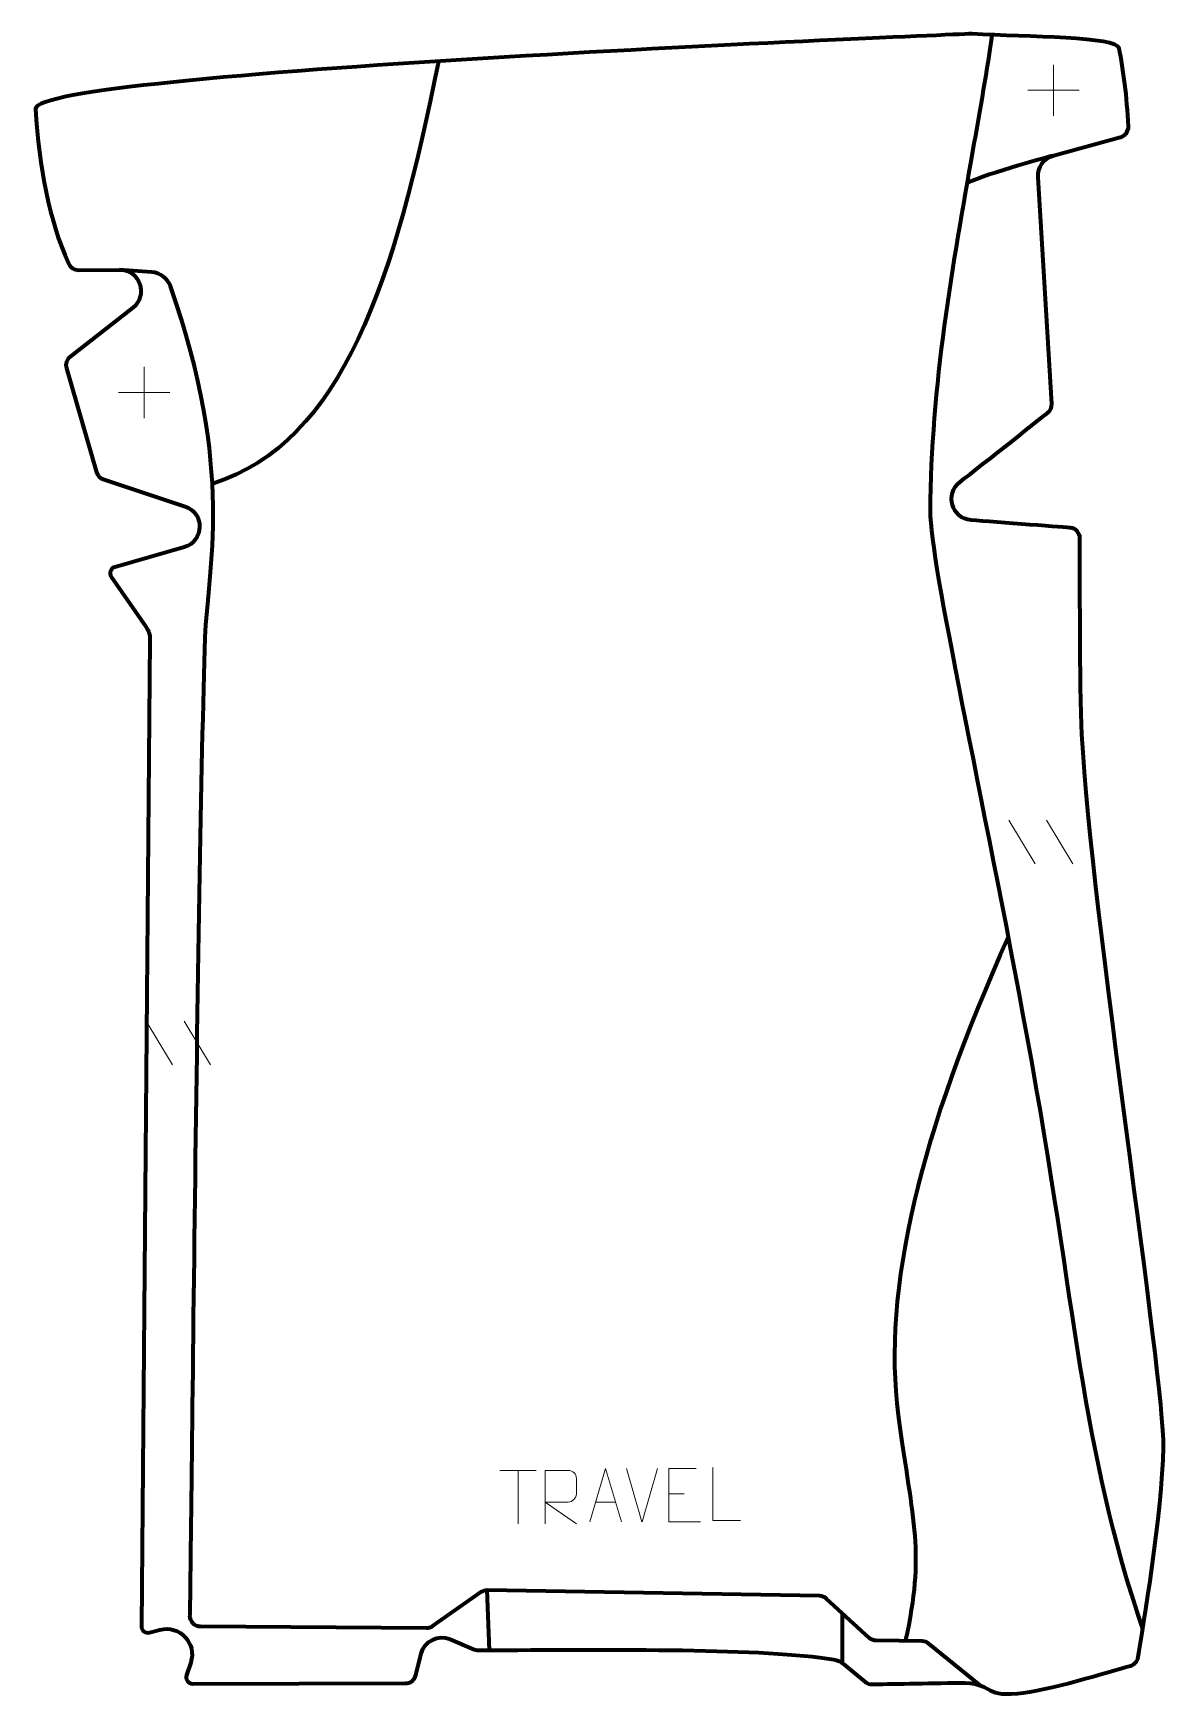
# Model space of a CAD drawing. Header units: millimetres. Extents: x -277 to 253, y -415 to 365.
import ezdxf

# ---------------------------------------------------------------- set-up
doc = ezdxf.new("R2010")
doc.units = ezdxf.units.MM
doc.header["$MEASUREMENT"] = 0
for name, color, linetype in [('layer 1', 7, 'Continuous'), ('layer 2', 7, 'Continuous'), ('layer 3', 7, 'Continuous')]:
    doc.layers.add(name, color=color, linetype=linetype)

msp = doc.modelspace()

# ---------------------------------------------------------------- linework, layer by layer
at = {"layer": 'layer 1', "color": 250, "lineweight": 9}
for points in [[(201.2412, 350.0125), (201.2412, 350.0125), (201.2412, 326.0346), (201.2412, 326.0346)], [(189.2523, 338.0235), (189.2523, 338.0235), (213.2302, 338.0235), (213.2302, 338.0235)], [(-224.8206, 208.4605), (-224.8206, 208.4605), (-224.8206, 184.4826), (-224.8206, 184.4826)], [(-236.8095, 196.4715), (-236.8095, 196.4715), (-212.8316, 196.4715), (-212.8316, 196.4715)], [(180.24, -3.8649), (180.24, -3.8649), (192.6043, -24.4092), (192.6043, -24.4092)], [(197.9699, -3.8649), (197.9699, -3.8649), (210.3342, -24.4092), (210.3342, -24.4092)], [(-223.8652, -98.0897), (-223.8652, -98.0897), (-211.5009, -118.634), (-211.5009, -118.634)], [(-206.1353, -98.0897), (-206.1353, -98.0897), (-193.771, -118.634), (-193.771, -118.634)], [(-58.1354, -308.608), (-58.1354, -308.608), (-41.1482, -308.608), (-41.1482, -308.608)], [(-49.6416, -333.538), (-49.6416, -333.538), (-49.6416, -308.5845), (-49.6416, -308.5845)], [(8.4439, -332.6954), (8.4439, -332.6954), (1.1221, -307.7418), (1.1221, -307.7418)], [(15.7658, -307.7418), (15.7658, -307.7418), (8.444, -332.6954), (8.444, -332.6954)], [(-13.3039, -323.4459), (-13.3039, -323.4459), (-3.8082, -323.4459), (-3.8082, -323.4459)], [(21.011, -319.6215), (21.011, -319.6215), (28.1791, -319.6215), (28.1791, -319.6215)]]:
    msp.add_open_spline(points, degree=3, dxfattribs=at)
for points, knots in [([(-36.9738, -333.538), (-36.9738, -333.538), (-36.9738, -308.5845), (-36.9738, -308.5845), (-36.9738, -308.5845), (-33.379, -308.5845), (-29.7835, -308.5845), (-26.1883, -308.5845), (-26.1883, -308.5845), (-23.863, -308.6222), (-22.3057, -310.1122), (-22.3098, -312.4786), (-22.3098, -312.4786), (-22.3102, -314.5141), (-22.3102, -317.5735), (-22.3098, -319.6095), (-22.3098, -319.6095), (-22.3163, -321.485), (-24.1286, -323.4268), (-26.1381, -323.4459), (-26.1381, -323.4459), (-26.1381, -323.4459), (-36.9738, -323.4459), (-36.9738, -323.4459), (-36.9738, -323.4459), (-36.9738, -323.4459), (-22.3191, -333.538), (-22.3191, -333.538)], [0, 0, 0, 0, 0.125, 0.125, 0.125, 0.125, 0.25, 0.25, 0.25, 0.25, 0.375, 0.375, 0.375, 0.375, 0.5, 0.5, 0.5, 0.5, 0.625, 0.625, 0.625, 0.625, 0.75, 0.75, 0.75, 0.75, 1, 1, 1, 1]), ([(-16.0265, -332.6953), (-16.0265, -332.6953), (-8.6555, -307.7418), (-8.6555, -307.7418), (-8.6555, -307.7418), (-8.6555, -307.7418), (-1.0856, -332.6953), (-1.0856, -332.6953)], [0, 0, 0, 0, 0.33333333, 0.33333333, 0.33333333, 0.33333333, 1, 1, 1, 1]), ([(33.8849, -307.7418), (33.8849, -307.7418), (21.011, -307.7418), (21.011, -307.7418), (21.011, -307.7418), (21.011, -307.7418), (21.011, -332.6954), (21.011, -332.6954), (21.011, -332.6954), (21.011, -332.6954), (35.8768, -332.6954), (35.8768, -332.6954)], [0, 0, 0, 0, 0.25, 0.25, 0.25, 0.25, 0.5, 0.5, 0.5, 0.5, 1, 1, 1, 1]), ([(54.6536, -332.0983), (54.6536, -332.0983), (41.7045, -332.0983), (41.7045, -332.0983), (41.7045, -332.0983), (41.7045, -332.0983), (41.7045, -307.1447), (41.7045, -307.1447)], [0, 0, 0, 0, 0.33333333, 0.33333333, 0.33333333, 0.33333333, 1, 1, 1, 1])]:
    msp.add_open_spline(points, degree=3, knots=knots, dxfattribs=at)
at = {"layer": 'layer 2', "color": 12, "lineweight": 200}
msp.add_open_spline([(163.0833, 364.4745), (189.4655, 363.0432), (230.8706, 363.0254), (231.9534, 357.8166), (231.9534, 357.8166), (234.1215, 347.3859), (235.6469, 335.2623), (236.3395, 321.1597), (236.3395, 321.1597), (236.455, 318.8058), (234.9186, 316.6863), (232.641, 316.0753), (232.641, 316.0753), (232.641, 316.0753), (201.3717, 307.4798), (201.3717, 307.4798), (201.3717, 307.4798), (196.7831, 306.2487), (193.6949, 301.9618), (193.9816, 297.222), (193.9816, 297.222), (193.9816, 297.222), (200.3985, 191.1541), (200.3985, 191.1541), (200.3985, 191.1541), (200.4991, 189.4919), (199.7644, 187.8893), (198.4401, 186.879), (198.4401, 186.879), (198.4401, 186.879), (167.7526, 162.5486), (157.4371, 154.549), (157.4371, 154.549), (150.225, 148.9562), (153.521, 137.4011), (162.617, 136.647), (162.617, 136.647), (174.2233, 135.6845), (209.0637, 133.0684), (209.0637, 133.0684), (209.0637, 133.0684), (211.6274, 132.8407), (213.5995, 130.708), (213.6209, 128.1354), (213.6209, 128.1354), (213.7511, 112.558), (213.3282, 59.8088), (214.5928, 36.1487), (214.5928, 36.1487), (219.1182, -48.557), (253.3547, -265.6256), (252.7622, -297.8705), (252.7622, -297.8705), (252.2048, -328.182), (243.1461, -382.7609), (240.8532, -396.1403), (240.8532, -396.1403), (240.5347, -397.9984), (239.1977, -399.5159), (237.3931, -400.0651), (237.3931, -400.0651), (227.9226, -402.9488), (198.0028, -411.8205), (184.3051, -413.0931), (184.3051, -413.0931), (167.9116, -414.6165), (173.4784, -407.9012), (157.0044, -408.1008), (157.0044, -408.1008), (143.0727, -408.2689), (122.7892, -408.632), (116.2447, -408.7773), (116.2447, -408.7773), (115.0406, -408.8038), (113.8697, -408.3955), (112.9432, -407.6266), (112.9432, -407.6266), (112.9432, -407.6266), (102.9747, -399.3573), (102.9747, -399.3573), (102.9747, -399.3573), (101.6179, -398.2322), (99.9908, -397.4827), (98.2521, -397.1924), (98.2521, -397.1924), (65.795, -391.7701), (-2.7665, -392.5594), (-68.2304, -392.816), (-68.2304, -392.816), (-68.9122, -392.8184), (-69.5853, -392.682), (-70.2115, -392.4149), (-70.2115, -392.4149), (-70.2115, -392.4149), (-81.3919, -387.6482), (-81.3919, -387.6482), (-81.3919, -387.6482), (-87.055, -385.2334), (-93.5356, -388.4592), (-95.0206, -394.4315), (-95.0206, -394.4315), (-95.0206, -394.4315), (-97.5357, -404.5462), (-97.5357, -404.5462), (-97.5357, -404.5462), (-98.0892, -406.7713), (-100.086, -408.3347), (-102.3801, -408.3386), (-102.3801, -408.3386), (-102.3801, -408.3386), (-202.1026, -408.5076), (-202.1026, -408.5076), (-202.1026, -408.5076), (-204.1501, -408.5109), (-205.5994, -406.5085), (-204.9549, -404.5659), (-204.9549, -404.5659), (-204.9549, -404.5659), (-202.9822, -398.6175), (-202.9822, -398.6175), (-202.9822, -398.6175), (-199.9866, -389.5855), (-208.2014, -380.8313), (-217.4111, -383.2408), (-217.4111, -383.2408), (-217.4111, -383.2408), (-222.31, -384.5229), (-222.31, -384.5229), (-222.31, -384.5229), (-224.2215, -385.023), (-226.0864, -383.5713), (-226.0694, -381.5963), (-226.0694, -381.5963), (-226.0694, -381.5963), (-222.1119, 80.762), (-222.1119, 80.762), (-222.1119, 80.762), (-222.0941, 82.8285), (-222.718, 84.8502), (-223.8975, 86.5477), (-223.8975, 86.5477), (-223.8975, 86.5477), (-240.241, 110.0759), (-240.241, 110.0759), (-240.241, 110.0759), (-241.4135, 111.7635), (-240.5789, 114.1028), (-238.6029, 114.6688), (-238.6029, 114.6688), (-238.6029, 114.6688), (-206.075, 123.9816), (-206.075, 123.9816), (-206.075, 123.9816), (-196.6277, 126.6866), (-196.3413, 139.9636), (-205.6632, 143.0717), (-205.6632, 143.0717), (-205.6632, 143.0717), (-243.9597, 155.8414), (-243.9597, 155.8414), (-243.9597, 155.8414), (-245.5193, 156.3614), (-246.7236, 157.6146), (-247.1807, 159.1931), (-247.1807, 159.1931), (-247.1807, 159.1931), (-261.2559, 207.8293), (-261.2559, 207.8293), (-261.2559, 207.8293), (-261.8234, 209.7904), (-261.1403, 211.8996), (-259.5304, 213.1567), (-259.5304, 213.1567), (-259.5304, 213.1567), (-230.1503, 236.0945), (-230.1503, 236.0945), (-230.1503, 236.0945), (-222.621, 241.973), (-226.8365, 254.0471), (-236.39, 253.966), (-236.39, 253.966), (-236.39, 253.966), (-255.5219, 253.8041), (-255.5219, 253.8041), (-255.5219, 253.8041), (-257.4983, 253.7874), (-259.2906, 254.9401), (-260.1174, 256.7342), (-260.1174, 256.7342), (-269.424, 276.933), (-273.9788, 301.7388), (-275.6921, 329.2992), (-275.6921, 329.2992), (-276.7596, 346.4666), (138.1035, 363.4325), (163.0833, 364.4745)], degree=3, knots=[0, 0, 0, 0, 0.02, 0.02, 0.02, 0.02, 0.04, 0.04, 0.04, 0.04, 0.06, 0.06, 0.06, 0.06, 0.08, 0.08, 0.08, 0.08, 0.1, 0.1, 0.1, 0.1, 0.12, 0.12, 0.12, 0.12, 0.14, 0.14, 0.14, 0.14, 0.16, 0.16, 0.16, 0.16, 0.18, 0.18, 0.18, 0.18, 0.2, 0.2, 0.2, 0.2, 0.22, 0.22, 0.22, 0.22, 0.24, 0.24, 0.24, 0.24, 0.26, 0.26, 0.26, 0.26, 0.28, 0.28, 0.28, 0.28, 0.3, 0.3, 0.3, 0.3, 0.32, 0.32, 0.32, 0.32, 0.34, 0.34, 0.34, 0.34, 0.36, 0.36, 0.36, 0.36, 0.38, 0.38, 0.38, 0.38, 0.4, 0.4, 0.4, 0.4, 0.42, 0.42, 0.42, 0.42, 0.44, 0.44, 0.44, 0.44, 0.46, 0.46, 0.46, 0.46, 0.48, 0.48, 0.48, 0.48, 0.5, 0.5, 0.5, 0.5, 0.52, 0.52, 0.52, 0.52, 0.54, 0.54, 0.54, 0.54, 0.56, 0.56, 0.56, 0.56, 0.58, 0.58, 0.58, 0.58, 0.6, 0.6, 0.6, 0.6, 0.62, 0.62, 0.62, 0.62, 0.64, 0.64, 0.64, 0.64, 0.66, 0.66, 0.66, 0.66, 0.68, 0.68, 0.68, 0.68, 0.7, 0.7, 0.7, 0.7, 0.72, 0.72, 0.72, 0.72, 0.74, 0.74, 0.74, 0.74, 0.76, 0.76, 0.76, 0.76, 0.78, 0.78, 0.78, 0.78, 0.8, 0.8, 0.8, 0.8, 0.82, 0.82, 0.82, 0.82, 0.84, 0.84, 0.84, 0.84, 0.86, 0.86, 0.86, 0.86, 0.88, 0.88, 0.88, 0.88, 0.9, 0.9, 0.9, 0.9, 0.92, 0.92, 0.92, 0.92, 0.94, 0.94, 0.94, 0.94, 0.96, 0.96, 0.96, 0.96, 1, 1, 1, 1], dxfattribs=at)
at = {"layer": 'layer 3', "color": 142, "lineweight": 200}
for points, knots in [([(243.0585, -382.8222), (213.7694, -296.6385), (212.3477, -232.9979), (189.0657, -106.0313), (189.0657, -106.0313), (168.2836, 7.3045), (143.5216, 116.8654), (143.5993, 140.7717), (143.5993, 140.7717), (143.7868, 198.7264), (154.4255, 258.3153), (163.4831, 309.4348), (163.4831, 309.4348), (167.0133, 329.3592), (170.3034, 347.9971), (172.6409, 364.7501)], [0, 0, 0, 0, 0.2, 0.2, 0.2, 0.2, 0.4, 0.4, 0.4, 0.4, 0.6, 0.6, 0.6, 0.6, 1, 1, 1, 1]), ([(166.6533, -409.2363), (166.6533, -409.2363), (142.8512, -389.7862), (142.8512, -389.7862), (142.8512, -389.7862), (141.9778, -389.0721), (140.8878, -388.6743), (139.7594, -388.6581), (139.7594, -388.6581), (139.7594, -388.6581), (118.2333, -388.3464), (118.2333, -388.3464), (118.2333, -388.3464), (117.0091, -388.3289), (115.834, -387.8625), (114.9309, -387.0367), (114.9309, -387.0367), (114.9309, -387.0367), (94.9124, -368.7297), (94.9124, -368.7297), (94.9124, -368.7297), (94.0126, -367.9072), (92.8433, -367.4412), (91.6234, -367.4206), (91.6234, -367.4206), (91.6234, -367.4206), (-64.0757, -364.7417), (-64.0757, -364.7417), (-64.0757, -364.7417), (-65.1353, -364.7234), (-66.1739, -365.0425), (-67.0406, -365.6526), (-67.0406, -365.6526), (-67.0406, -365.6526), (-89.6722, -381.5821), (-89.6722, -381.5821), (-89.6722, -381.5821), (-90.5244, -382.1822), (-91.5431, -382.5008), (-92.5857, -382.4935), (-92.5857, -382.4935), (-92.5857, -382.4935), (-198.3643, -381.7597), (-198.3643, -381.7597), (-198.3643, -381.7597), (-201.1384, -381.7406), (-203.3664, -379.4679), (-203.3289, -376.6952), (-203.3289, -376.6952), (-202.9734, -376.9489), (-200.0154, -33.1523), (-196.1752, 81.6078), (-196.1752, 81.6078), (-195.1358, 112.668), (-181.9845, 160.629), (-212.5397, 246.2727), (-212.5397, 246.2727), (-213.8676, 249.9955), (-217.2809, 252.5761), (-221.2251, 252.8631), (-221.2251, 252.8631), (-221.2251, 252.8631), (-236.3901, 253.9661), (-236.3901, 253.9661)], [0, 0, 0, 0, 0.05882353, 0.05882353, 0.05882353, 0.05882353, 0.11764706, 0.11764706, 0.11764706, 0.11764706, 0.17647059, 0.17647059, 0.17647059, 0.17647059, 0.23529412, 0.23529412, 0.23529412, 0.23529412, 0.29411765, 0.29411765, 0.29411765, 0.29411765, 0.35294118, 0.35294118, 0.35294118, 0.35294118, 0.41176471, 0.41176471, 0.41176471, 0.41176471, 0.47058824, 0.47058824, 0.47058824, 0.47058824, 0.52941176, 0.52941176, 0.52941176, 0.52941176, 0.58823529, 0.58823529, 0.58823529, 0.58823529, 0.64705882, 0.64705882, 0.64705882, 0.64705882, 0.70588235, 0.70588235, 0.70588235, 0.70588235, 0.76470588, 0.76470588, 0.76470588, 0.76470588, 0.82352941, 0.82352941, 0.82352941, 0.82352941, 0.88235294, 0.88235294, 0.88235294, 0.88235294, 1, 1, 1, 1]), ([(180.105, -58.4749), (139.0219, -149.7532), (120.7534, -223.942), (128.5007, -282.6469), (128.5007, -282.6469), (135.3382, -334.4552), (141.125, -346.259), (131.8113, -388.5429)], [0, 0, 0, 0, 0.33333333, 0.33333333, 0.33333333, 0.33333333, 1, 1, 1, 1])]:
    msp.add_open_spline(points, degree=3, knots=knots, dxfattribs=at)
for points in [[(-86.9393, 351.5007), (-107.4175, 249.7292), (-131.4639, 172.9125), (-192.857, 153.7265)], [(201.3717, 307.4798), (201.3717, 307.4798), (170.2862, 299.1259), (160.8623, 294.6059)], [(-62.9572, -392.7944), (-62.9572, -392.7944), (-64.0755, -364.742), (-64.0755, -364.742)], [(102.2415, -375.4325), (102.2415, -375.4325), (102.2989, -398.8469), (102.2989, -398.8469)]]:
    msp.add_open_spline(points, degree=3, dxfattribs=at)

doc.saveas('drawing.dxf')
